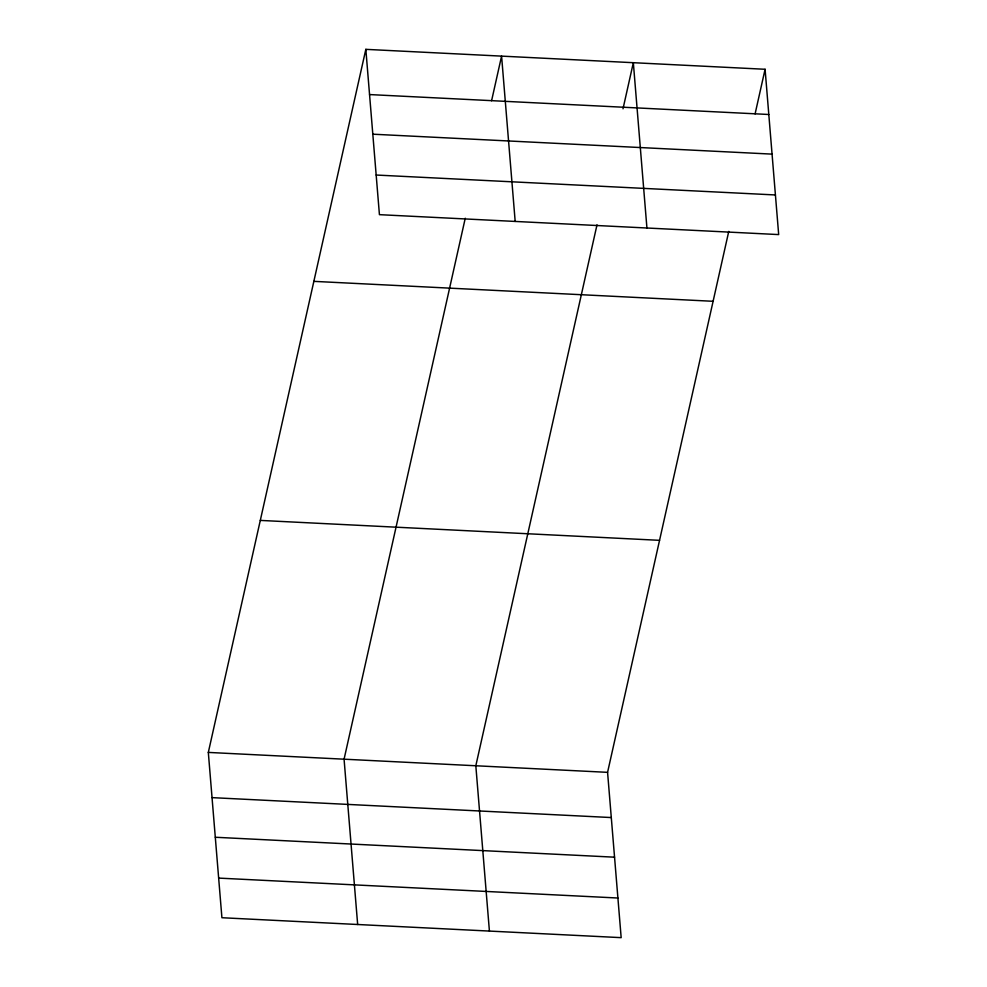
<?xml version="1.0" encoding="UTF-8"?>
<svg xmlns="http://www.w3.org/2000/svg" width="987" height="987" viewBox="0 0 987 987"><rect width="100%" height="100%" fill="white"/><g stroke="black" fill="none" stroke-linecap="round" stroke-linejoin="round"><path stroke-width="1.48" d="M728.764 231.39L607.573 772.34L621.168 937.65L221.915 917.725L208.319 752.415L365.832 49.35L765.085 69.275L778.681 234.585L379.427 214.66L365.832 49.35M465.259 218.238L344.068 759.188L357.664 924.498M491.588 100.748L501.581 56.123L515.177 221.433M597.012 224.814L475.82 765.764L489.416 931.074M623.007 108.804L633.333 62.699L646.929 228.009M755.092 113.9L765.085 69.275M369.557 94.567L768.799 114.492M372.815 134.195L772.056 154.12M376.17 175.032L775.412 194.957M313.854 281.357L713.107 301.294M260.309 520.408L659.55 540.333M208.319 752.415L607.573 772.34M212.045 797.632L611.286 817.557M215.302 837.26L614.543 857.185M218.658 878.097L617.911 898.022"/></g></svg>
